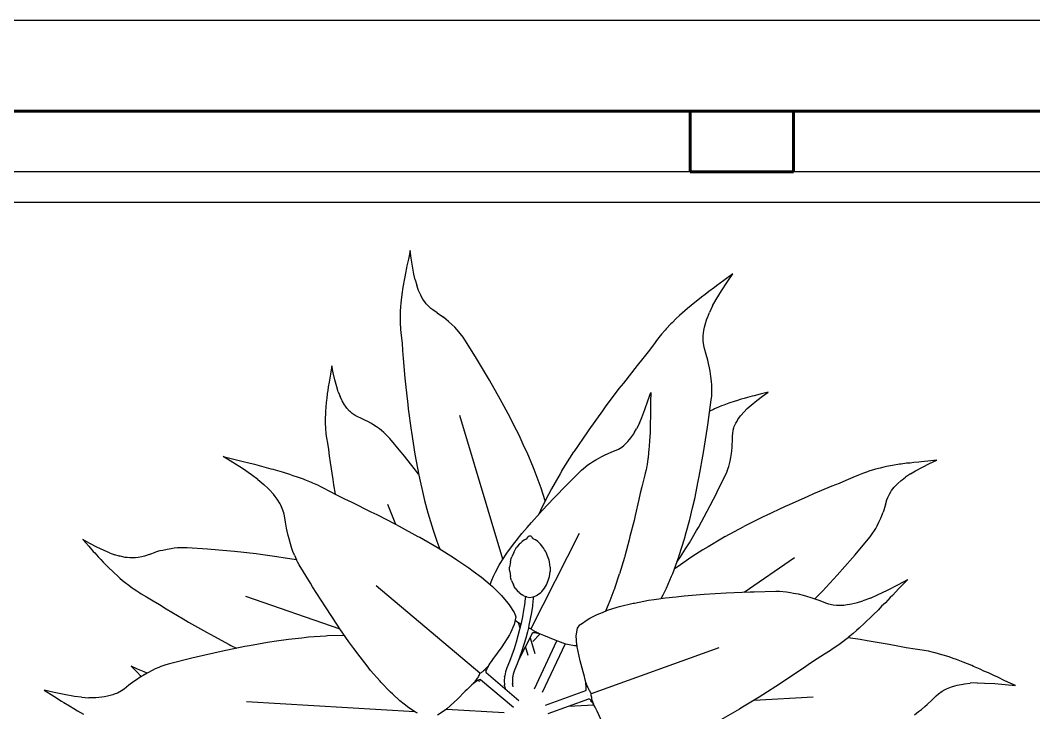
# Model space of a CAD drawing. Header units: metres. Extents: x 244.4 to 340.3, y -4.1 to 64.3.
# Drawn here: x 253.022 to 253.856, y 35.942 to 36.512 of the extents above; entities that cross this region are included whole.
import ezdxf

# ---------------------------------------------------------------- set-up
doc = ezdxf.new("R2010")
doc.units = ezdxf.units.M
doc.layers.add('A-WALL', color=6, linetype='Continuous', lineweight=60)
doc.layers.add('Edges', color=7, linetype='Continuous')

msp = doc.modelspace()

# ---------------------------------------------------------------- linework, layer by layer
at = {"layer": 'A-WALL'}
for p, q in [((251.59767, 36.4373), (257.44767, 36.4373)), ((253.57345, 36.3873), (253.57345, 36.4373)), ((253.65837, 36.4373), (253.65837, 36.3873)), ((253.65837, 36.3873), (253.57345, 36.3873))]:
    msp.add_line(p, q, dxfattribs=at)
at = {"layer": 'Edges'}
for p, q in [((251.59767, 36.5123), (257.44767, 36.5123)), ((253.57345, 36.3873), (251.64837, 36.3873)), ((255.48345, 36.3873), (253.65837, 36.3873)), ((251.59767, 36.3623), (257.44767, 36.3623)), ((253.34293, 36.32262), (253.34139, 36.31547)), ((253.34375, 36.31618), (253.34293, 36.32262)), ((253.34014, 36.31002), (253.33984, 36.30824)), ((253.34139, 36.31547), (253.34014, 36.31002)), ((253.34468, 36.30969), (253.34375, 36.31618)), ((253.33888, 36.30402), (253.33838, 36.30096)), ((253.33984, 36.30824), (253.33888, 36.30402)), ((253.34586, 36.3032), (253.34468, 36.30969)), ((253.34692, 36.29857), (253.34586, 36.3032)), ((253.60858, 36.30347), (253.60098, 36.29777)), ((253.60382, 36.29644), (253.60858, 36.30347)), ((253.33706, 36.29369), (253.33681, 36.29246)), ((253.33777, 36.29818), (253.33706, 36.29369)), ((253.33838, 36.30096), (253.33777, 36.29818)), ((253.34692, 36.29857), (253.34826, 36.29395)), ((253.34949, 36.29053), (253.34826, 36.29395)), ((253.59513, 36.29355), (253.59334, 36.29207)), ((253.60098, 36.29777), (253.59513, 36.29355)), ((253.59915, 36.28936), (253.60382, 36.29644)), ((253.33596, 36.28647), (253.33535, 36.28161)), ((253.33681, 36.29246), (253.33596, 36.28647)), ((253.34979, 36.28971), (253.34949, 36.29053)), ((253.35149, 36.28595), (253.34979, 36.28971)), ((253.35229, 36.28449), (253.35149, 36.28595)), ((253.58577, 36.28636), (253.58285, 36.28425)), ((253.58885, 36.28886), (253.58577, 36.28636)), ((253.59334, 36.29207), (253.58885, 36.28886)), ((253.59477, 36.28217), (253.59915, 36.28936)), ((253.33488, 36.27642), (253.3347, 36.27237)), ((253.33519, 36.27936), (253.33488, 36.27642)), ((253.33535, 36.28161), (253.33519, 36.27936)), ((253.35337, 36.28259), (253.35229, 36.28449)), ((253.35542, 36.2796), (253.35337, 36.28259)), ((253.3561, 36.27879), (253.35542, 36.2796)), ((253.35761, 36.27707), (253.3561, 36.27879)), ((253.35995, 36.2749), (253.35761, 36.27707)), ((253.57713, 36.27968), (253.57131, 36.27481)), ((253.5784, 36.28061), (253.57713, 36.27968)), ((253.58285, 36.28425), (253.5784, 36.28061)), ((253.59187, 36.27691), (253.58926, 36.27146)), ((253.59187, 36.27691), (253.59477, 36.28217)), ((253.33462, 36.27138), (253.33455, 36.26656)), ((253.3347, 36.27237), (253.33462, 36.27138)), ((253.3616, 36.27366), (253.35995, 36.2749)), ((253.36506, 36.2714), (253.3616, 36.27366)), ((253.36506, 36.2714), (253.37015, 36.2677)), ((253.56467, 36.26893), (253.56196, 36.26653)), ((253.56669, 36.27086), (253.56467, 36.26893)), ((253.57131, 36.27481), (253.56669, 36.27086)), ((253.58757, 36.26723), (253.58926, 36.27146)), ((253.33455, 36.26656), (253.33459, 36.26556)), ((253.33459, 36.26556), (253.33466, 36.26196)), ((253.33466, 36.26196), (253.3349, 36.25896)), ((253.37256, 36.26577), (253.37015, 36.2677)), ((253.37434, 36.26421), (253.37256, 36.26577)), ((253.37707, 36.26178), (253.37434, 36.26421)), ((253.37952, 36.25932), (253.37707, 36.26178)), ((253.55755, 36.26219), (253.55353, 36.25795)), ((253.55843, 36.26301), (253.55755, 36.26219)), ((253.56196, 36.26653), (253.55843, 36.26301)), ((253.58522, 36.25935), (253.58567, 36.26136)), ((253.58567, 36.26136), (253.58718, 36.26623)), ((253.58718, 36.26623), (253.58757, 36.26723)), ((253.3349, 36.25896), (253.33499, 36.25752)), ((253.33499, 36.25752), (253.33553, 36.25256)), ((253.33553, 36.25256), (253.33611, 36.2463)), ((253.38115, 36.25765), (253.37952, 36.25932)), ((253.38301, 36.25554), (253.38115, 36.25765)), ((253.38395, 36.25437), (253.38301, 36.25554)), ((253.38634, 36.25131), (253.38395, 36.25437)), ((253.38783, 36.24911), (253.38634, 36.25131)), ((253.5499, 36.2538), (253.54769, 36.25096)), ((253.55275, 36.25702), (253.5499, 36.2538)), ((253.55353, 36.25795), (253.55275, 36.25702)), ((253.58415, 36.25102), (253.58418, 36.25232)), ((253.58418, 36.25232), (253.58468, 36.25674)), ((253.58468, 36.25674), (253.58522, 36.25935)), ((253.33611, 36.2463), (253.3366, 36.24016)), ((253.39662, 36.23495), (253.38783, 36.24911)), ((253.54313, 36.24491), (253.53868, 36.23909)), ((253.54662, 36.24964), (253.54313, 36.24491)), ((253.54769, 36.25096), (253.54662, 36.24964)), ((253.58419, 36.24823), (253.58415, 36.25102)), ((253.58465, 36.24436), (253.58419, 36.24823)), ((253.58522, 36.24188), (253.58465, 36.24436)), ((253.3366, 36.24016), (253.33702, 36.23377)), ((253.39837, 36.23221), (253.39662, 36.23495)), ((253.53868, 36.23909), (253.53428, 36.23356)), ((253.58669, 36.23705), (253.58522, 36.24188)), ((253.5879, 36.23221), (253.58669, 36.23705)), ((253.27834, 36.22747), (253.27723, 36.22081)), ((253.27952, 36.22173), (253.27834, 36.22747)), ((253.33702, 36.23377), (253.33855, 36.21753)), ((253.40812, 36.21586), (253.39837, 36.23221)), ((253.52966, 36.22796), (253.51836, 36.21335)), ((253.53428, 36.23356), (253.52966, 36.22796)), ((253.58857, 36.22962), (253.5879, 36.23221)), ((253.58933, 36.22597), (253.58857, 36.22962)), ((253.27723, 36.22081), (253.2763, 36.21572)), ((253.2808, 36.21597), (253.27952, 36.22173)), ((253.58977, 36.22316), (253.58933, 36.22597)), ((253.59046, 36.21886), (253.58977, 36.22316)), ((253.59085, 36.21477), (253.59046, 36.21886)), ((253.2754, 36.21017), (253.27506, 36.20734)), ((253.27611, 36.21408), (253.2754, 36.21017)), ((253.2763, 36.21572), (253.27611, 36.21408)), ((253.28231, 36.21027), (253.2808, 36.21597)), ((253.28359, 36.20624), (253.28231, 36.21027)), ((253.33855, 36.21753), (253.33897, 36.21236)), ((253.33897, 36.21236), (253.34086, 36.19563)), ((253.41703, 36.20021), (253.40812, 36.21586)), ((253.51836, 36.21335), (253.51474, 36.20882)), ((253.59109, 36.21204), (253.59085, 36.21477)), ((253.59121, 36.20877), (253.59109, 36.21204)), ((253.27461, 36.20477), (253.27415, 36.20066)), ((253.27506, 36.20734), (253.27461, 36.20477)), ((253.28359, 36.20624), (253.28515, 36.20227)), ((253.28654, 36.19935), (253.28515, 36.20227)), ((253.51474, 36.20882), (253.50351, 36.19374)), ((253.53859, 36.19869), (253.54097, 36.20574)), ((253.54097, 36.20574), (253.54079, 36.19758)), ((253.5908, 36.19956), (253.59109, 36.20257)), ((253.59109, 36.20257), (253.59119, 36.20702)), ((253.59119, 36.20702), (253.59121, 36.20877)), ((253.62067, 36.20156), (253.61796, 36.20071)), ((253.62453, 36.20251), (253.62067, 36.20156)), ((253.62611, 36.203), (253.62453, 36.20251)), ((253.63113, 36.20423), (253.62611, 36.203)), ((253.62817, 36.199), (253.63291, 36.20252)), ((253.63767, 36.20594), (253.63113, 36.20423)), ((253.63291, 36.20252), (253.63767, 36.20594)), ((253.27344, 36.19406), (253.27308, 36.18965)), ((253.27396, 36.19953), (253.27344, 36.19406)), ((253.27415, 36.20066), (253.27396, 36.19953)), ((253.28688, 36.19866), (253.28654, 36.19935)), ((253.28873, 36.19552), (253.28688, 36.19866)), ((253.28959, 36.19432), (253.28873, 36.19552)), ((253.29074, 36.19277), (253.28959, 36.19432)), ((253.34086, 36.19563), (253.34123, 36.19208)), ((253.41869, 36.19705), (253.41703, 36.20021)), ((253.42515, 36.18506), (253.41869, 36.19705)), ((253.50351, 36.19374), (253.50111, 36.19062)), ((253.53616, 36.19175), (253.53859, 36.19869)), ((253.54079, 36.19758), (253.54078, 36.19145)), ((253.58814, 36.1808), (253.5908, 36.19956)), ((253.59666, 36.19357), (253.59336, 36.19208)), ((253.59913, 36.19451), (253.59666, 36.19357)), ((253.601, 36.1953), (253.59913, 36.19451)), ((253.60517, 36.19677), (253.601, 36.1953)), ((253.61038, 36.19852), (253.60517, 36.19677)), ((253.61148, 36.19882), (253.61038, 36.19852)), ((253.61543, 36.20008), (253.61148, 36.19882)), ((253.61796, 36.20071), (253.61543, 36.20008)), ((253.62044, 36.19248), (253.62359, 36.1953)), ((253.62359, 36.1953), (253.62817, 36.199)), ((253.27304, 36.18763), (253.27288, 36.18499)), ((253.27288, 36.18499), (253.2729, 36.18136)), ((253.27308, 36.18965), (253.27304, 36.18763)), ((253.29291, 36.19037), (253.29074, 36.19277)), ((253.29361, 36.18973), (253.29291, 36.19037)), ((253.29518, 36.1884), (253.29361, 36.18973)), ((253.29758, 36.18678), (253.29518, 36.1884)), ((253.29927, 36.18589), (253.29758, 36.18678)), ((253.30276, 36.18433), (253.29927, 36.18589)), ((253.34123, 36.19208), (253.34359, 36.17452)), ((253.41923, 36.06822), (253.38373, 36.18657)), ((253.42827, 36.17874), (253.42515, 36.18506)), ((253.50111, 36.19062), (253.48982, 36.17475)), ((253.53154, 36.18033), (253.53356, 36.185)), ((253.53356, 36.185), (253.53616, 36.19175)), ((253.54069, 36.18482), (253.54053, 36.18147)), ((253.54078, 36.19145), (253.54066, 36.18946)), ((253.54066, 36.18946), (253.54069, 36.18482)), ((253.59254, 36.19174), (253.58948, 36.19024)), ((253.59336, 36.19208), (253.59254, 36.19174)), ((253.61275, 36.18341), (253.61486, 36.18638)), ((253.61486, 36.18638), (253.61535, 36.18697)), ((253.61535, 36.18697), (253.61744, 36.18943)), ((253.62044, 36.19248), (253.61744, 36.18943)), ((253.2729, 36.18136), (253.27287, 36.18048)), ((253.27287, 36.18048), (253.27303, 36.1762)), ((253.27303, 36.1762), (253.27311, 36.17532)), ((253.30612, 36.18263), (253.30276, 36.18433)), ((253.30793, 36.18172), (253.30612, 36.18263)), ((253.31038, 36.18034), (253.30793, 36.18172)), ((253.3122, 36.17919), (253.31038, 36.18034)), ((253.31499, 36.17742), (253.3122, 36.17919)), ((253.3175, 36.17558), (253.31499, 36.17742)), ((253.43249, 36.17037), (253.42827, 36.17874)), ((253.53154, 36.18033), (253.52928, 36.17577)), ((253.54055, 36.17846), (253.54032, 36.17365)), ((253.54053, 36.18147), (253.54055, 36.17846)), ((253.58438, 36.15609), (253.5877, 36.17717)), ((253.5877, 36.17717), (253.58814, 36.1808)), ((253.60888, 36.17461), (253.60945, 36.17659)), ((253.60945, 36.17659), (253.60975, 36.17749)), ((253.60975, 36.17749), (253.61106, 36.18045)), ((253.61106, 36.18045), (253.612, 36.18213)), ((253.612, 36.18213), (253.61275, 36.18341)), ((253.27311, 36.17532), (253.27335, 36.17216)), ((253.27335, 36.17216), (253.27373, 36.16954)), ((253.27373, 36.16954), (253.27388, 36.16829)), ((253.27388, 36.16829), (253.27463, 36.16401)), ((253.31916, 36.17434), (253.3175, 36.17558)), ((253.32107, 36.17275), (253.31916, 36.17434)), ((253.32205, 36.17184), (253.32107, 36.17275)), ((253.32451, 36.1695), (253.32205, 36.17184)), ((253.32606, 36.1678), (253.32451, 36.1695)), ((253.34359, 36.17452), (253.3438, 36.17287)), ((253.3438, 36.17287), (253.3467, 36.15471)), ((253.43683, 36.16089), (253.43249, 36.17037)), ((253.48875, 36.17329), (253.47764, 36.1568)), ((253.48982, 36.17475), (253.48875, 36.17329)), ((253.5235, 36.16689), (253.52456, 36.16822)), ((253.52456, 36.16822), (253.52693, 36.1717)), ((253.52693, 36.1717), (253.52738, 36.17247)), ((253.52738, 36.17247), (253.52928, 36.17577)), ((253.54033, 36.17236), (253.53998, 36.16608)), ((253.54032, 36.17365), (253.54033, 36.17236)), ((253.60825, 36.16986), (253.60838, 36.17176)), ((253.60826, 36.16604), (253.60825, 36.16986)), ((253.60838, 36.17176), (253.60888, 36.17461)), ((253.27463, 36.16401), (253.27547, 36.15861)), ((253.33525, 36.15667), (253.32606, 36.1678)), ((253.43906, 36.15614), (253.43683, 36.16089)), ((253.51434, 36.15896), (253.51698, 36.16061)), ((253.51698, 36.16061), (253.51875, 36.16198)), ((253.51875, 36.16198), (253.51956, 36.16266)), ((253.51956, 36.16266), (253.5221, 36.16522)), ((253.5221, 36.16522), (253.5235, 36.16689)), ((253.53968, 36.1611), (253.53942, 36.15881)), ((253.53998, 36.16608), (253.53968, 36.1611)), ((253.60773, 36.15744), (253.60799, 36.16025)), ((253.60799, 36.16025), (253.60808, 36.16227)), ((253.60808, 36.16227), (253.60826, 36.16604)), ((253.19677, 36.14799), (253.18876, 36.153)), ((253.18876, 36.153), (253.19879, 36.15039)), ((253.27547, 36.15861), (253.27621, 36.15332)), ((253.27621, 36.15332), (253.27688, 36.14784)), ((253.33707, 36.15453), (253.33525, 36.15667)), ((253.34726, 36.1417), (253.33707, 36.15453)), ((253.3467, 36.15471), (253.34991, 36.13765)), ((253.44433, 36.14356), (253.43906, 36.15614)), ((253.4678, 36.1412), (253.47764, 36.1568)), ((253.49573, 36.15022), (253.4987, 36.15181)), ((253.4987, 36.15181), (253.50065, 36.15289)), ((253.50065, 36.15289), (253.50327, 36.15417)), ((253.50327, 36.15417), (253.50519, 36.155)), ((253.50519, 36.155), (253.50879, 36.15662)), ((253.50879, 36.15662), (253.51251, 36.15808)), ((253.51251, 36.15808), (253.51434, 36.15896)), ((253.53867, 36.15187), (253.53858, 36.15091)), ((253.5392, 36.15588), (253.53867, 36.15187)), ((253.53942, 36.15881), (253.5392, 36.15588)), ((253.5809, 36.13651), (253.58438, 36.15609)), ((253.60629, 36.14901), (253.60695, 36.15205)), ((253.60695, 36.15205), (253.60742, 36.15532)), ((253.60742, 36.15532), (253.60773, 36.15744)), ((253.20464, 36.14296), (253.19677, 36.14799)), ((253.19879, 36.15039), (253.20637, 36.14859)), ((253.21222, 36.13778), (253.20464, 36.14296)), ((253.20637, 36.14859), (253.20878, 36.14786)), ((253.20878, 36.14786), (253.21453, 36.14654)), ((253.21453, 36.14654), (253.21862, 36.14536)), ((253.21862, 36.14536), (253.22235, 36.14451)), ((253.22235, 36.14451), (253.22822, 36.14282)), ((253.22822, 36.14282), (253.22983, 36.14245)), ((253.27688, 36.14784), (253.27903, 36.13395)), ((253.44485, 36.14233), (253.44433, 36.14356)), ((253.48391, 36.14164), (253.48557, 36.14315)), ((253.48557, 36.14315), (253.48923, 36.14601)), ((253.48923, 36.14601), (253.49128, 36.14744)), ((253.49128, 36.14744), (253.49304, 36.14853)), ((253.49304, 36.14853), (253.49573, 36.15022)), ((253.53766, 36.14531), (253.53704, 36.14196)), ((253.53787, 36.14627), (253.53766, 36.14531)), ((253.53858, 36.15091), (253.53787, 36.14627)), ((253.60361, 36.14012), (253.60474, 36.14333)), ((253.60474, 36.14333), (253.60516, 36.14459)), ((253.60516, 36.14459), (253.60584, 36.14698)), ((253.60584, 36.14698), (253.60629, 36.14901)), ((253.72997, 36.14342), (253.72605, 36.14236)), ((253.73286, 36.14402), (253.72997, 36.14342)), ((253.73505, 36.14455), (253.73286, 36.14402)), ((253.73987, 36.14544), (253.73505, 36.14455)), ((253.74583, 36.14646), (253.73987, 36.14544)), ((253.74708, 36.14659), (253.74583, 36.14646)), ((253.75157, 36.14728), (253.74708, 36.14659)), ((253.75441, 36.14755), (253.75157, 36.14728)), ((253.75748, 36.148), (253.75441, 36.14755)), ((253.76178, 36.14837), (253.75748, 36.148)), ((253.75882, 36.1411), (253.76464, 36.1442)), ((253.76357, 36.14863), (253.76178, 36.14837)), ((253.76915, 36.14909), (253.76357, 36.14863)), ((253.76464, 36.1442), (253.77054, 36.14706)), ((253.77642, 36.1498), (253.76915, 36.14909)), ((253.77054, 36.14706), (253.77642, 36.1498)), ((253.21741, 36.13392), (253.21222, 36.13778)), ((253.22983, 36.14245), (253.23749, 36.14019)), ((253.23749, 36.14019), (253.24356, 36.13836)), ((253.24356, 36.13836), (253.2463, 36.13737)), ((253.2463, 36.13737), (253.24986, 36.13624)), ((253.24986, 36.13624), (253.25467, 36.13442)), ((253.34977, 36.1384), (253.34726, 36.1417)), ((253.34991, 36.13765), (253.35051, 36.13499)), ((253.35051, 36.13499), (253.35347, 36.12156)), ((253.44983, 36.1291), (253.44485, 36.14233)), ((253.46637, 36.1387), (253.45917, 36.12632)), ((253.4678, 36.1412), (253.46637, 36.1387)), ((253.47398, 36.13168), (253.48391, 36.14164)), ((253.53605, 36.1379), (253.53484, 36.13348)), ((253.53635, 36.1392), (253.53605, 36.1379)), ((253.53704, 36.14196), (253.53635, 36.1392)), ((253.58006, 36.13267), (253.5809, 36.13651)), ((253.59627, 36.12508), (253.60268, 36.13801)), ((253.60268, 36.13801), (253.60361, 36.14012)), ((253.70744, 36.13555), (253.70164, 36.13309)), ((253.71199, 36.13756), (253.70744, 36.13555)), ((253.71334, 36.13809), (253.71199, 36.13756)), ((253.71612, 36.13923), (253.71334, 36.13809)), ((253.71953, 36.1404), (253.71612, 36.13923)), ((253.72047, 36.14074), (253.71953, 36.1404)), ((253.72508, 36.14213), (253.72047, 36.14074)), ((253.72605, 36.14236), (253.72508, 36.14213)), ((253.74785, 36.13379), (253.75073, 36.13601)), ((253.75473, 36.13869), (253.75073, 36.13601)), ((253.75473, 36.13869), (253.75882, 36.1411)), ((253.21741, 36.13392), (253.22238, 36.1298)), ((253.22591, 36.12648), (253.22238, 36.1298)), ((253.22673, 36.1257), (253.22591, 36.12648)), ((253.25467, 36.13442), (253.25583, 36.13403)), ((253.25583, 36.13403), (253.26136, 36.13178)), ((253.26136, 36.13178), (253.26247, 36.13125)), ((253.26247, 36.13125), (253.26644, 36.1295)), ((253.26644, 36.1295), (253.26965, 36.12784)), ((253.26965, 36.12784), (253.27117, 36.1271)), ((253.27117, 36.1271), (253.27627, 36.12431)), ((253.27903, 36.13395), (253.27965, 36.12955)), ((253.27965, 36.12955), (253.28101, 36.12184)), ((253.4506, 36.12673), (253.44983, 36.1291)), ((253.45399, 36.11643), (253.4506, 36.12673)), ((253.45917, 36.12632), (253.45674, 36.12167)), ((253.46119, 36.1187), (253.47205, 36.12984)), ((253.47205, 36.12984), (253.47398, 36.13168)), ((253.53346, 36.12803), (253.53228, 36.12283)), ((253.53484, 36.13348), (253.53346, 36.12803)), ((253.57714, 36.11816), (253.58006, 36.13267)), ((253.68999, 36.12842), (253.67498, 36.12202)), ((253.69594, 36.13076), (253.68999, 36.12842)), ((253.70164, 36.13309), (253.69594, 36.13076)), ((253.73924, 36.12482), (253.74147, 36.12768)), ((253.74147, 36.12768), (253.74294, 36.12929)), ((253.74294, 36.12929), (253.74409, 36.13049)), ((253.74409, 36.13049), (253.74716, 36.13325)), ((253.74716, 36.13325), (253.74785, 36.13379)), ((253.23033, 36.12175), (253.22673, 36.1257)), ((253.23167, 36.12005), (253.23033, 36.12175)), ((253.23332, 36.11784), (253.23167, 36.12005)), ((253.23575, 36.11395), (253.23332, 36.11784)), ((253.27627, 36.12431), (253.28261, 36.12101)), ((253.28261, 36.12101), (253.28869, 36.11803)), ((253.28869, 36.11803), (253.29489, 36.11517)), ((253.35347, 36.12156), (253.35474, 36.11668)), ((253.45143, 36.10838), (253.46119, 36.1187)), ((253.45674, 36.12167), (253.45172, 36.11212)), ((253.53228, 36.12283), (253.53121, 36.11756)), ((253.57532, 36.11074), (253.57714, 36.11816)), ((253.58751, 36.108), (253.59507, 36.12254)), ((253.59507, 36.12254), (253.59627, 36.12508)), ((253.67018, 36.12004), (253.65482, 36.11316)), ((253.67498, 36.12202), (253.67018, 36.12004)), ((253.73546, 36.11712), (253.73614, 36.11908)), ((253.73614, 36.11908), (253.7375, 36.12196)), ((253.7375, 36.12196), (253.73867, 36.12393)), ((253.73867, 36.12393), (253.73924, 36.12482)), ((253.23635, 36.11275), (253.23575, 36.11395)), ((253.23753, 36.11016), (253.23635, 36.11275)), ((253.23879, 36.10641), (253.23753, 36.11016)), ((253.29489, 36.11517), (253.31041, 36.10738)), ((253.33111, 36.09683), (253.32447, 36.11325)), ((253.35474, 36.11668), (253.3574, 36.10642)), ((253.45172, 36.11212), (253.44838, 36.10494)), ((253.53121, 36.11756), (253.52805, 36.10425)), ((253.57308, 36.101), (253.57532, 36.11074)), ((253.65155, 36.11173), (253.63554, 36.10414)), ((253.65482, 36.11316), (253.65155, 36.11173)), ((253.73436, 36.11315), (253.73238, 36.10717)), ((253.73436, 36.11315), (253.73546, 36.11712)), ((253.23935, 36.10389), (253.23879, 36.10641)), ((253.24006, 36.09888), (253.23935, 36.10389)), ((253.31041, 36.10738), (253.31525, 36.10508)), ((253.31525, 36.10508), (253.33064, 36.09707)), ((253.3574, 36.10642), (253.36169, 36.0922)), ((253.44264, 36.09863), (253.4496, 36.10627)), ((253.4496, 36.10627), (253.45143, 36.10838)), ((253.52805, 36.10425), (253.52717, 36.10013)), ((253.58011, 36.09449), (253.58751, 36.108)), ((253.63403, 36.10344), (253.61761, 36.09516)), ((253.63554, 36.10414), (253.63403, 36.10344)), ((253.72885, 36.09877), (253.73033, 36.10212)), ((253.73033, 36.10212), (253.73128, 36.10429)), ((253.73128, 36.10429), (253.73238, 36.10717)), ((253.24101, 36.09395), (253.24006, 36.09888)), ((253.24148, 36.09133), (253.24101, 36.09395)), ((253.33064, 36.09707), (253.33383, 36.09549)), ((253.33383, 36.09549), (253.34927, 36.08706)), ((253.43481, 36.08941), (253.43926, 36.09453)), ((253.43926, 36.09453), (253.44264, 36.09863)), ((253.52717, 36.10013), (253.52381, 36.08689)), ((253.57011, 36.09032), (253.57308, 36.101)), ((253.57854, 36.09188), (253.58011, 36.09449)), ((253.60233, 36.08691), (253.61761, 36.09516)), ((253.72471, 36.09122), (253.72615, 36.09363)), ((253.72615, 36.09363), (253.72725, 36.09569)), ((253.72725, 36.09569), (253.72885, 36.09877)), ((253.2423, 36.08772), (253.24148, 36.09133)), ((253.24306, 36.085), (253.2423, 36.08772)), ((253.24416, 36.08086), (253.24306, 36.085)), ((253.34927, 36.08706), (253.35069, 36.08632)), ((253.35069, 36.08632), (253.36588, 36.07755)), ((253.36169, 36.0922), (253.36483, 36.08321)), ((253.4302, 36.08348), (253.43481, 36.08941)), ((253.43684, 36.08421), (253.43746, 36.0846)), ((253.43746, 36.0846), (253.43814, 36.08491)), ((253.43859, 36.08512), (253.43808, 36.08469)), ((253.43814, 36.08491), (253.43859, 36.08512)), ((253.43859, 36.08512), (253.43861, 36.08513)), ((253.43861, 36.08513), (253.43865, 36.08517)), ((253.43865, 36.08517), (253.43917, 36.08571)), ((253.43865, 36.08517), (253.43878, 36.08521)), ((253.43878, 36.08521), (253.43867, 36.08507)), ((253.43882, 36.08526), (253.43878, 36.08521)), ((253.43917, 36.08571), (253.43882, 36.08526)), ((253.43882, 36.08526), (253.43905, 36.08542)), ((253.43917, 36.08571), (253.43924, 36.0858)), ((253.43924, 36.0858), (253.43974, 36.08656)), ((253.43963, 36.08629), (253.43924, 36.0858)), ((253.43974, 36.08656), (253.44005, 36.08694)), ((253.44005, 36.08694), (253.44044, 36.08724)), ((253.44044, 36.08724), (253.4409, 36.08742)), ((253.4409, 36.08742), (253.4414, 36.08749)), ((253.4414, 36.08749), (253.44189, 36.08742)), ((253.44189, 36.08742), (253.44235, 36.08724)), ((253.44235, 36.08724), (253.44274, 36.08694)), ((253.44236, 36.01132), (253.48215, 36.08975)), ((253.44274, 36.08694), (253.44305, 36.08656)), ((253.44355, 36.0858), (253.44305, 36.08656)), ((253.44362, 36.08571), (253.44355, 36.0858)), ((253.44414, 36.08517), (253.44362, 36.08571)), ((253.44397, 36.08526), (253.44362, 36.08571)), ((253.44397, 36.08526), (253.44374, 36.08542)), ((253.44401, 36.08521), (253.44397, 36.08526)), ((253.44412, 36.08507), (253.44401, 36.08521)), ((253.44414, 36.08517), (253.44401, 36.08521)), ((253.44418, 36.08513), (253.44414, 36.08517)), ((253.4442, 36.08512), (253.44418, 36.08513)), ((253.44465, 36.08491), (253.4442, 36.08512)), ((253.44471, 36.08469), (253.4442, 36.08512)), ((253.44533, 36.0846), (253.44465, 36.08491)), ((253.44595, 36.08421), (253.44533, 36.0846)), ((253.52381, 36.08689), (253.52318, 36.08416)), ((253.5644, 36.07147), (253.5687, 36.08502)), ((253.5687, 36.08502), (253.57011, 36.09032)), ((253.57272, 36.08187), (253.57854, 36.09188)), ((253.59998, 36.08553), (253.58809, 36.07862)), ((253.60233, 36.08691), (253.59998, 36.08553)), ((253.70923, 36.072), (253.72005, 36.08467)), ((253.72005, 36.08467), (253.72169, 36.08676)), ((253.72169, 36.08676), (253.72388, 36.08996)), ((253.72388, 36.08996), (253.72471, 36.09122)), ((253.07902, 36.08129), (253.07333, 36.08439)), ((253.07333, 36.08439), (253.07821, 36.07896)), ((253.07821, 36.07896), (253.0819, 36.07474)), ((253.08483, 36.07823), (253.07902, 36.08129)), ((253.09077, 36.07538), (253.08483, 36.07823)), ((253.14263, 36.07638), (253.13906, 36.07559)), ((253.14606, 36.07692), (253.14263, 36.07638)), ((253.14837, 36.07726), (253.14606, 36.07692)), ((253.15116, 36.07753), (253.14837, 36.07726)), ((253.15267, 36.0776), (253.15116, 36.07753)), ((253.15655, 36.07775), (253.15267, 36.0776)), ((253.1592, 36.07767), (253.15655, 36.07775)), ((253.17583, 36.07648), (253.1592, 36.07767)), ((253.17908, 36.0763), (253.17583, 36.07648)), ((253.19804, 36.07461), (253.17908, 36.0763)), ((253.24546, 36.07705), (253.24416, 36.08086)), ((253.2463, 36.07454), (253.24546, 36.07705)), ((253.36483, 36.08321), (253.36636, 36.07889)), ((253.36588, 36.07755), (253.37934, 36.06921)), ((253.36636, 36.07889), (253.36725, 36.0767)), ((253.42248, 36.07313), (253.42792, 36.08069)), ((253.42792, 36.08069), (253.4302, 36.08348)), ((253.42924, 36.07605), (253.42994, 36.07713)), ((253.42994, 36.07713), (253.43071, 36.07816)), ((253.43267, 36.08065), (253.43071, 36.07816)), ((253.43267, 36.08065), (253.43337, 36.08144)), ((253.43337, 36.08144), (253.43413, 36.08215)), ((253.43413, 36.08215), (253.43495, 36.0828)), ((253.43684, 36.08421), (253.43495, 36.0828)), ((253.44784, 36.0828), (253.44595, 36.08421)), ((253.44867, 36.08215), (253.44784, 36.0828)), ((253.44942, 36.08144), (253.44867, 36.08215)), ((253.45012, 36.08065), (253.44942, 36.08144)), ((253.45208, 36.07816), (253.45012, 36.08065)), ((253.45285, 36.07713), (253.45208, 36.07816)), ((253.45355, 36.07605), (253.45285, 36.07713)), ((253.52318, 36.08416), (253.51952, 36.0708)), ((253.56532, 36.07012), (253.5695, 36.07683)), ((253.5695, 36.07683), (253.57272, 36.08187)), ((253.58809, 36.07862), (253.58383, 36.07593)), ((253.0819, 36.07474), (253.08317, 36.07346)), ((253.08317, 36.07346), (253.08602, 36.07022)), ((253.08602, 36.07022), (253.0882, 36.06801)), ((253.0882, 36.06801), (253.0901, 36.06588)), ((253.09514, 36.07353), (253.09077, 36.07538)), ((253.09514, 36.07353), (253.09967, 36.0719)), ((253.10317, 36.07089), (253.09967, 36.0719)), ((253.10401, 36.07066), (253.10317, 36.07089)), ((253.10805, 36.06983), (253.10401, 36.07066)), ((253.1097, 36.06962), (253.10805, 36.06983)), ((253.11187, 36.06938), (253.1097, 36.06962)), ((253.1155, 36.06929), (253.11187, 36.06938)), ((253.11655, 36.06936), (253.1155, 36.06929)), ((253.11883, 36.06958), (253.11655, 36.06936)), ((253.12196, 36.0702), (253.11883, 36.06958)), ((253.12394, 36.07081), (253.12196, 36.0702)), ((253.12779, 36.07229), (253.12394, 36.07081)), ((253.12779, 36.07229), (253.13378, 36.07424)), ((253.13675, 36.07506), (253.13378, 36.07424)), ((253.13906, 36.07559), (253.13675, 36.07506)), ((253.21593, 36.07264), (253.19804, 36.07461)), ((253.21946, 36.07214), (253.21593, 36.07264)), ((253.23297, 36.07034), (253.21946, 36.07214)), ((253.23992, 36.06915), (253.23297, 36.07034)), ((253.24917, 36.06767), (253.23992, 36.06915)), ((253.24746, 36.07161), (253.2463, 36.07454)), ((253.24746, 36.07161), (253.24927, 36.06765)), ((253.37934, 36.06921), (253.38138, 36.0678)), ((253.38138, 36.0678), (253.39124, 36.06116)), ((253.41702, 36.06482), (253.42197, 36.07244)), ((253.42197, 36.07244), (253.42248, 36.07313)), ((253.42563, 36.0674), (253.42605, 36.06878)), ((253.42605, 36.06878), (253.42656, 36.07013)), ((253.42809, 36.07374), (253.42656, 36.07013)), ((253.42809, 36.07374), (253.42863, 36.07492)), ((253.42863, 36.07492), (253.42924, 36.07605)), ((253.45416, 36.07492), (253.45355, 36.07605)), ((253.4547, 36.07374), (253.45416, 36.07492)), ((253.45623, 36.07013), (253.4547, 36.07374)), ((253.45674, 36.06878), (253.45623, 36.07013)), ((253.45716, 36.0674), (253.45674, 36.06878)), ((253.51921, 36.06957), (253.51524, 36.05634)), ((253.51952, 36.0708), (253.51921, 36.06957)), ((253.55904, 36.05664), (253.564, 36.07017)), ((253.56245, 36.06595), (253.56532, 36.07012)), ((253.57486, 36.07028), (253.56262, 36.06187)), ((253.564, 36.07017), (253.5644, 36.07147)), ((253.58383, 36.07593), (253.57486, 36.07028)), ((253.61785, 36.04124), (253.65922, 36.06957)), ((253.69454, 36.05523), (253.70715, 36.06949)), ((253.70715, 36.06949), (253.70923, 36.072)), ((253.0901, 36.06588), (253.09332, 36.06267)), ((253.09332, 36.06267), (253.09417, 36.06175)), ((253.09417, 36.06175), (253.09853, 36.05755)), ((253.24927, 36.06765), (253.24917, 36.06767)), ((253.24992, 36.06624), (253.24927, 36.06765)), ((253.25131, 36.06375), (253.24992, 36.06624)), ((253.26071, 36.04857), (253.25131, 36.06375)), ((253.39124, 36.06116), (253.39471, 36.05854)), ((253.41303, 36.05772), (253.41624, 36.06342)), ((253.41624, 36.06342), (253.41702, 36.06482)), ((253.42466, 36.06004), (253.42474, 36.0618)), ((253.42481, 36.05828), (253.42466, 36.06004)), ((253.42531, 36.066), (253.42474, 36.0618)), ((253.42531, 36.066), (253.42563, 36.0674)), ((253.45748, 36.066), (253.45716, 36.0674)), ((253.45805, 36.0618), (253.45748, 36.066)), ((253.45813, 36.06004), (253.45798, 36.05828)), ((253.45805, 36.0618), (253.45813, 36.06004)), ((253.56262, 36.06187), (253.56032, 36.06014)), ((253.09853, 36.05755), (253.1021, 36.0542)), ((253.1021, 36.0542), (253.10383, 36.05276)), ((253.10383, 36.05276), (253.10603, 36.05079)), ((253.39471, 36.05854), (253.40163, 36.05337)), ((253.40163, 36.05337), (253.40866, 36.04739)), ((253.40866, 36.04739), (253.40995, 36.05104)), ((253.40995, 36.05104), (253.41149, 36.0544)), ((253.41149, 36.0544), (253.41303, 36.05772)), ((253.42481, 36.05828), (253.42537, 36.0541)), ((253.42572, 36.05243), (253.42537, 36.0541)), ((253.42628, 36.05082), (253.42572, 36.05243)), ((253.45651, 36.05082), (253.45707, 36.05243)), ((253.45707, 36.05243), (253.45742, 36.0541)), ((253.45742, 36.0541), (253.45798, 36.05828)), ((253.51129, 36.04452), (253.51524, 36.05634)), ((253.55378, 36.04433), (253.55804, 36.05432)), ((253.55804, 36.05432), (253.55904, 36.05664)), ((253.68234, 36.04199), (253.69454, 36.05523)), ((253.74425, 36.04713), (253.7526, 36.05156)), ((253.7526, 36.05156), (253.74531, 36.04418)), ((253.10603, 36.05079), (253.10921, 36.04826)), ((253.10921, 36.04826), (253.10997, 36.04762)), ((253.10997, 36.04762), (253.11383, 36.04473)), ((253.11383, 36.04473), (253.11466, 36.04418)), ((253.11466, 36.04418), (253.11762, 36.04213)), ((253.26242, 36.04564), (253.26071, 36.04857)), ((253.27302, 36.02897), (253.26242, 36.04564)), ((253.40023, 35.97432), (253.31492, 36.04641)), ((253.40866, 36.04739), (253.41052, 36.04581)), ((253.41052, 36.04581), (253.41569, 36.04073)), ((253.42628, 36.05082), (253.42785, 36.04715)), ((253.42853, 36.04579), (253.42785, 36.04715)), ((253.42941, 36.04454), (253.42853, 36.04579)), ((253.42941, 36.04454), (253.43161, 36.04175)), ((253.45118, 36.04175), (253.45338, 36.04454)), ((253.45338, 36.04454), (253.45426, 36.04579)), ((253.45426, 36.04579), (253.45495, 36.04715)), ((253.45495, 36.04715), (253.45651, 36.05082)), ((253.51058, 36.04271), (253.50728, 36.03394)), ((253.51129, 36.04452), (253.51058, 36.04271)), ((253.55107, 36.03889), (253.55378, 36.04433)), ((253.72768, 36.03886), (253.73596, 36.04283)), ((253.73596, 36.04283), (253.74425, 36.04713)), ((253.74531, 36.04418), (253.73997, 36.03852)), ((253.11762, 36.04213), (253.12019, 36.04056)), ((253.12019, 36.04056), (253.12141, 36.03979)), ((253.12141, 36.03979), (253.12573, 36.03732)), ((253.12573, 36.03732), (253.13115, 36.03412)), ((253.28531, 36.01056), (253.20746, 36.03767)), ((253.41569, 36.04073), (253.41796, 36.03845)), ((253.41796, 36.03845), (253.42325, 36.03218)), ((253.43248, 36.04087), (253.43161, 36.04175)), ((253.43248, 36.04087), (253.43509, 36.03891)), ((253.43581, 36.03842), (253.43509, 36.03891)), ((253.43581, 36.03842), (253.4385, 36.03733)), ((253.43756, 36.03591), (253.43691, 36.03063)), ((253.43772, 36.03764), (253.43756, 36.03591)), ((253.43774, 36.03784), (253.43772, 36.03764)), ((253.43893, 36.03718), (253.4385, 36.03733)), ((253.43893, 36.03718), (253.4414, 36.03687)), ((253.4414, 36.03687), (253.44386, 36.03718)), ((253.44423, 36.03585), (253.44358, 36.03055)), ((253.44386, 36.03718), (253.44429, 36.03733)), ((253.44437, 36.03736), (253.44423, 36.03585)), ((253.44429, 36.03733), (253.44437, 36.03736)), ((253.44437, 36.03736), (253.44698, 36.03842)), ((253.44698, 36.03842), (253.4477, 36.03891)), ((253.4477, 36.03891), (253.45031, 36.04087)), ((253.45031, 36.04087), (253.45118, 36.04175)), ((253.52758, 36.0322), (253.53919, 36.03444)), ((253.53919, 36.03444), (253.54373, 36.03505)), ((253.54373, 36.03505), (253.55315, 36.03651)), ((253.54959, 36.03596), (253.55107, 36.03889)), ((253.55315, 36.03651), (253.56173, 36.03737)), ((253.56173, 36.03737), (253.56842, 36.03821)), ((253.56842, 36.03821), (253.5815, 36.03921)), ((253.5815, 36.03921), (253.58504, 36.03957)), ((253.58504, 36.03957), (253.60305, 36.04061)), ((253.60305, 36.04061), (253.62279, 36.04145)), ((253.62279, 36.04145), (253.62618, 36.04146)), ((253.62618, 36.04146), (253.64403, 36.04202)), ((253.64403, 36.04202), (253.64688, 36.04197)), ((253.64688, 36.04197), (253.65276, 36.04143)), ((253.65276, 36.04143), (253.65588, 36.04096)), ((253.65588, 36.04096), (253.65847, 36.04044)), ((253.65847, 36.04044), (253.66242, 36.03965)), ((253.66242, 36.03965), (253.66656, 36.03854)), ((253.66656, 36.03854), (253.6693, 36.03784)), ((253.6693, 36.03784), (253.67283, 36.03674)), ((253.67283, 36.03674), (253.67533, 36.03584)), ((253.67533, 36.03584), (253.68007, 36.0342)), ((253.6761, 36.03557), (253.67984, 36.03945)), ((253.67984, 36.03945), (253.68234, 36.04199)), ((253.72175, 36.03629), (253.71569, 36.03405)), ((253.72175, 36.03629), (253.72768, 36.03886)), ((253.73813, 36.03679), (253.73412, 36.03247)), ((253.73997, 36.03852), (253.73813, 36.03679)), ((253.13115, 36.03412), (253.13641, 36.03092)), ((253.13641, 36.03092), (253.14183, 36.02751)), ((253.14183, 36.02751), (253.15589, 36.01922)), ((253.28292, 36.01389), (253.27302, 36.02897)), ((253.42325, 36.03218), (253.42433, 36.03072)), ((253.42433, 36.03072), (253.4285, 36.02431)), ((253.43623, 36.02619), (253.43529, 36.02091)), ((253.43691, 36.03063), (253.43623, 36.02619)), ((253.44346, 36.02971), (253.44267, 36.02442)), ((253.44358, 36.03055), (253.44346, 36.02971)), ((253.50111, 36.02447), (253.50543, 36.02619)), ((253.50589, 36.03081), (253.50356, 36.02545)), ((253.50543, 36.02619), (253.51336, 36.02866)), ((253.50728, 36.03394), (253.50589, 36.03081)), ((253.51336, 36.02866), (253.51529, 36.02927)), ((253.51529, 36.02927), (253.5265, 36.03201)), ((253.5265, 36.03201), (253.52758, 36.0322)), ((253.68007, 36.0342), (253.68477, 36.0323)), ((253.68477, 36.0323), (253.68723, 36.03153)), ((253.68723, 36.03153), (253.69111, 36.03075)), ((253.69111, 36.03075), (253.69394, 36.03047)), ((253.69394, 36.03047), (253.69528, 36.0304)), ((253.69528, 36.0304), (253.69987, 36.03055)), ((253.69987, 36.03055), (253.70261, 36.03088)), ((253.70261, 36.03088), (253.70475, 36.03118)), ((253.70475, 36.03118), (253.70997, 36.03233)), ((253.70997, 36.03233), (253.71106, 36.03265)), ((253.71106, 36.03265), (253.71569, 36.03405)), ((253.72845, 36.02672), (253.72405, 36.02248)), ((253.73105, 36.02952), (253.72845, 36.02672)), ((253.73412, 36.03247), (253.73105, 36.02952)), ((253.15589, 36.01922), (253.16032, 36.01654)), ((253.4298, 36.0207), (253.42846, 36.01445)), ((253.4285, 36.02431), (253.42873, 36.0238)), ((253.42873, 36.0238), (253.4298, 36.0207)), ((253.43026, 36.01703), (253.42916, 36.0177)), ((253.43529, 36.02091), (253.4342, 36.01563)), ((253.44172, 36.01913), (253.44063, 36.01383)), ((253.44267, 36.02442), (253.44172, 36.01913)), ((253.48303, 36.01451), (253.48927, 36.0188)), ((253.48927, 36.0188), (253.49085, 36.01966)), ((253.49085, 36.01966), (253.49676, 36.0227)), ((253.49676, 36.0227), (253.50111, 36.02447)), ((253.72292, 36.02127), (253.71713, 36.01577)), ((253.72405, 36.02248), (253.72292, 36.02127)), ((253.16032, 36.01654), (253.17499, 36.00826)), ((253.285, 36.01101), (253.28292, 36.01389)), ((253.29241, 36.00018), (253.285, 36.01101)), ((253.42846, 36.01445), (253.42541, 36.00764)), ((253.43154, 36.0162), (253.43026, 36.01703)), ((253.43275, 36.0154), (253.43154, 36.0162)), ((253.43296, 36.01036), (253.43158, 36.00509)), ((253.43332, 36.01152), (253.432, 36.0159)), ((253.43385, 36.01462), (253.43275, 36.0154)), ((253.4342, 36.01563), (253.43296, 36.01036)), ((253.43395, 36.01455), (253.43385, 36.01462)), ((253.43402, 36.0145), (253.43395, 36.01455)), ((253.43427, 36.01431), (253.43414, 36.01441)), ((253.44015, 36.01167), (253.43939, 36.00855)), ((253.43974, 36.00957), (253.43976, 36.00953)), ((253.43999, 36.01172), (253.44015, 36.01167)), ((253.44063, 36.01383), (253.44015, 36.01167)), ((253.44015, 36.01167), (253.44074, 36.01151)), ((253.44074, 36.01151), (253.44126, 36.01139)), ((253.44126, 36.01139), (253.44171, 36.01132)), ((253.44171, 36.01132), (253.44207, 36.0113)), ((253.44207, 36.0113), (253.44236, 36.01132)), ((253.44241, 36.01112), (253.44236, 36.01132)), ((253.44258, 36.01086), (253.44241, 36.01112)), ((253.44286, 36.01056), (253.44258, 36.01086)), ((253.44326, 36.01021), (253.44286, 36.01056)), ((253.44376, 36.00982), (253.44326, 36.01021)), ((253.44434, 36.00941), (253.44376, 36.00982)), ((253.44501, 36.00898), (253.44434, 36.00941)), ((253.47963, 36.00525), (253.48056, 36.01158)), ((253.48056, 36.01158), (253.48264, 36.01411)), ((253.48264, 36.01411), (253.48303, 36.01451)), ((253.71029, 36.00954), (253.70753, 36.00702)), ((253.71252, 36.01143), (253.71029, 36.00954)), ((253.71713, 36.01577), (253.71252, 36.01143)), ((253.17499, 36.00826), (253.17808, 36.00647)), ((253.17808, 36.00647), (253.19368, 35.99809)), ((253.24266, 36.00216), (253.23278, 36.00064)), ((253.25369, 36.00335), (253.24266, 36.00216)), ((253.25913, 36.00401), (253.25369, 36.00335)), ((253.27331, 36.00501), (253.25913, 36.00401)), ((253.27467, 36.00512), (253.27331, 36.00501)), ((253.28877, 36.00551), (253.27467, 36.00512)), ((253.42455, 36.006), (253.41819, 35.99607)), ((253.42541, 36.00764), (253.42455, 36.006)), ((253.43158, 36.00509), (253.43005, 35.99982)), ((253.43232, 35.98537), (253.44355, 36.00745)), ((253.438, 36.00326), (253.43647, 35.99798)), ((253.43939, 36.00855), (253.438, 36.00326)), ((253.44156, 36.00354), (253.44544, 35.99058)), ((253.44355, 36.00745), (253.44363, 36.00753)), ((253.444, 36.00771), (253.44363, 36.00753)), ((253.44972, 36.00662), (253.44383, 36.0005)), ((253.4445, 36.00777), (253.444, 36.00771)), ((253.44515, 36.00775), (253.4445, 36.00777)), ((253.44574, 36.00854), (253.44501, 36.00898)), ((253.44513, 35.96137), (253.4636, 36.00104)), ((253.44593, 36.00765), (253.44515, 36.00775)), ((253.44652, 36.0081), (253.44574, 36.00854)), ((253.44683, 36.00747), (253.44593, 36.00765)), ((253.44733, 36.00767), (253.44652, 36.0081)), ((253.44785, 36.00721), (253.44683, 36.00747)), ((253.44816, 36.00726), (253.44733, 36.00767)), ((253.44898, 36.00687), (253.44785, 36.00721)), ((253.44898, 36.00687), (253.44816, 36.00726)), ((253.4502, 36.00646), (253.44898, 36.00687)), ((253.45151, 36.00599), (253.4502, 36.00646)), ((253.45289, 36.00545), (253.45151, 36.00599)), ((253.46228, 36.00151), (253.45289, 36.00545)), ((253.47104, 35.99843), (253.46228, 36.00151)), ((253.48012, 35.99781), (253.47963, 36.00525)), ((253.70263, 36.00296), (253.69792, 35.9993)), ((253.70338, 36.00363), (253.70263, 36.00296)), ((253.70355, 36.00378), (253.70338, 36.00363)), ((253.71339, 36.00214), (253.70338, 36.00363)), ((253.70753, 36.00702), (253.70355, 36.00378)), ((253.71909, 36.00109), (253.71339, 36.00214)), ((253.73731, 35.99803), (253.71909, 36.00109)), ((253.20678, 35.9963), (253.1873, 35.99229)), ((253.19368, 35.99809), (253.19514, 35.99729)), ((253.19514, 35.99729), (253.19991, 35.99488)), ((253.21066, 35.99694), (253.20678, 35.9963)), ((253.22522, 35.99959), (253.21066, 35.99694)), ((253.23278, 36.00064), (253.22522, 35.99959)), ((253.29648, 35.9948), (253.29241, 36.00018)), ((253.30152, 35.98781), (253.29648, 35.9948)), ((253.41819, 35.99607), (253.41057, 35.98562)), ((253.42838, 35.99456), (253.42655, 35.9893)), ((253.43005, 35.99982), (253.42838, 35.99456)), ((253.43479, 35.9927), (253.43296, 35.98742)), ((253.43647, 35.99798), (253.43479, 35.9927)), ((253.44009, 35.98898), (253.43788, 35.99632)), ((253.47034, 35.99867), (253.45155, 35.95838)), ((253.47245, 35.99807), (253.47104, 35.99843)), ((253.47822, 35.99696), (253.47245, 35.99807)), ((253.48022, 35.997), (253.47822, 35.99696)), ((253.48022, 35.997), (253.48012, 35.99781)), ((253.48035, 35.99597), (253.48022, 35.997)), ((253.48286, 35.98445), (253.48035, 35.99597)), ((253.49211, 35.95776), (253.5972, 35.9956)), ((253.68896, 35.99315), (253.68399, 35.99012)), ((253.69036, 35.99409), (253.68896, 35.99315)), ((253.69341, 35.99604), (253.69036, 35.99409)), ((253.69691, 35.9986), (253.69341, 35.99604)), ((253.69792, 35.9993), (253.69691, 35.9986)), ((253.74443, 35.9966), (253.73731, 35.99803)), ((253.75138, 35.99534), (253.74443, 35.9966)), ((253.75862, 35.99417), (253.75138, 35.99534)), ((253.76443, 35.99333), (253.75862, 35.99417)), ((253.7661, 35.99301), (253.76443, 35.99333)), ((253.76964, 35.99241), (253.7661, 35.99301)), ((253.16295, 35.98665), (253.14454, 35.98218)), ((253.16648, 35.98758), (253.16295, 35.98665)), ((253.1873, 35.99229), (253.16648, 35.98758)), ((253.30749, 35.98038), (253.30152, 35.98781)), ((253.41057, 35.98562), (253.4095, 35.98407)), ((253.42655, 35.9893), (253.42458, 35.98404)), ((253.43296, 35.98742), (253.43099, 35.98215)), ((253.48537, 35.97553), (253.48286, 35.98445)), ((253.67797, 35.98628), (253.67235, 35.98251)), ((253.68399, 35.99012), (253.67797, 35.98628)), ((253.77384, 35.99142), (253.76964, 35.99241)), ((253.77502, 35.99117), (253.77384, 35.99142)), ((253.78066, 35.98962), (253.77502, 35.99117)), ((253.7818, 35.98924), (253.78066, 35.98962)), ((253.78656, 35.98779), (253.7818, 35.98924)), ((253.78996, 35.98654), (253.78656, 35.98779)), ((253.79262, 35.98567), (253.78996, 35.98654)), ((253.79829, 35.98346), (253.79262, 35.98567)), ((253.11831, 35.97782), (253.113, 35.9803)), ((253.113, 35.9803), (253.11769, 35.97543)), ((253.1237, 35.97541), (253.11831, 35.97782)), ((253.13039, 35.97661), (253.12673, 35.97473)), ((253.13283, 35.97784), (253.13039, 35.97661)), ((253.13583, 35.97916), (253.13283, 35.97784)), ((253.13746, 35.97978), (253.13583, 35.97916)), ((253.14164, 35.98134), (253.13746, 35.97978)), ((253.14454, 35.98218), (253.14164, 35.98134)), ((253.31029, 35.97674), (253.30749, 35.98038)), ((253.31804, 35.96781), (253.31029, 35.97674)), ((253.40318, 35.97621), (253.40249, 35.97561)), ((253.4039, 35.97691), (253.40318, 35.97621)), ((253.40466, 35.97769), (253.4039, 35.97691)), ((253.40543, 35.97852), (253.40466, 35.97769)), ((253.40525, 35.97593), (253.40518, 35.97529)), ((253.40546, 35.97672), (253.40525, 35.97593)), ((253.4062, 35.9794), (253.40543, 35.97852)), ((253.40582, 35.97765), (253.40546, 35.97672)), ((253.40631, 35.97872), (253.40582, 35.97765)), ((253.40695, 35.9803), (253.4062, 35.9794)), ((253.40693, 35.97991), (253.40631, 35.97872)), ((253.40767, 35.9812), (253.40693, 35.97991)), ((253.40767, 35.9812), (253.40695, 35.9803)), ((253.40853, 35.9826), (253.40767, 35.9812)), ((253.4095, 35.98407), (253.40853, 35.9826)), ((253.42246, 35.97878), (253.42134, 35.97553)), ((253.42458, 35.98404), (253.42246, 35.97878)), ((253.42887, 35.9769), (253.42776, 35.9737)), ((253.43099, 35.98215), (253.42887, 35.9769)), ((253.66677, 35.97856), (253.65226, 35.96902)), ((253.67235, 35.98251), (253.66677, 35.97856)), ((253.80533, 35.98064), (253.79829, 35.98346)), ((253.80674, 35.97996), (253.80533, 35.98064)), ((253.81205, 35.97775), (253.80674, 35.97996)), ((253.81529, 35.97618), (253.81205, 35.97775)), ((253.81895, 35.97464), (253.81529, 35.97618)), ((253.11743, 35.969), (253.11528, 35.96742)), ((253.12054, 35.97105), (253.11743, 35.969)), ((253.11769, 35.97543), (253.12122, 35.97166)), ((253.12299, 35.9725), (253.12054, 35.97105)), ((253.12122, 35.97166), (253.12135, 35.97153)), ((253.1262, 35.97442), (253.12299, 35.9725)), ((253.1262, 35.97442), (253.1237, 35.97541)), ((253.12673, 35.97473), (253.1262, 35.97442)), ((253.31874, 35.96697), (253.31804, 35.96781)), ((253.39563, 35.96669), (253.39634, 35.96759)), ((253.39634, 35.96759), (253.39701, 35.96847)), ((253.39701, 35.96847), (253.39763, 35.96934)), ((253.39807, 35.96809), (253.3971, 35.96746)), ((253.39763, 35.96934), (253.3982, 35.97017)), ((253.39894, 35.96857), (253.39807, 35.96809)), ((253.3982, 35.97017), (253.39871, 35.97096)), ((253.40056, 35.96746), (253.39834, 35.96824)), ((253.39871, 35.97096), (253.39916, 35.9717)), ((253.3997, 35.96891), (253.39894, 35.96857)), ((253.39916, 35.9717), (253.39953, 35.97237)), ((253.39953, 35.97237), (253.39983, 35.97298)), ((253.40034, 35.9691), (253.3997, 35.96891)), ((253.39983, 35.97298), (253.40005, 35.97351)), ((253.40005, 35.97351), (253.40018, 35.97396)), ((253.40018, 35.97396), (253.40023, 35.97432)), ((253.4005, 35.97432), (253.40023, 35.97432)), ((253.40034, 35.9691), (253.40043, 35.9691)), ((253.40043, 35.9691), (253.40087, 35.96913)), ((253.40086, 35.97446), (253.4005, 35.97432)), ((253.40133, 35.97472), (253.40086, 35.97446)), ((253.40087, 35.96913), (253.42784, 35.94634)), ((253.40187, 35.97511), (253.40133, 35.97472)), ((253.40249, 35.97561), (253.40187, 35.97511)), ((253.40518, 35.97529), (253.40529, 35.97478)), ((253.40536, 35.97465), (253.40529, 35.97478)), ((253.43242, 35.95175), (253.40536, 35.97465)), ((253.42054, 35.97142), (253.4203, 35.96814)), ((253.4203, 35.96814), (253.42052, 35.96487)), ((253.42054, 35.97142), (253.42065, 35.97226)), ((253.42134, 35.97553), (253.42065, 35.97226)), ((253.42721, 35.97134), (253.42698, 35.96814)), ((253.42698, 35.96814), (253.42719, 35.96494)), ((253.42776, 35.9737), (253.42709, 35.9705)), ((253.4859, 35.97358), (253.48537, 35.97553)), ((253.48637, 35.97169), (253.4859, 35.97358)), ((253.48678, 35.9699), (253.48637, 35.97169)), ((253.48713, 35.96822), (253.48678, 35.9699)), ((253.4874, 35.96664), (253.48713, 35.96822)), ((253.65226, 35.96902), (253.64785, 35.96598)), ((253.8239, 35.97221), (253.81895, 35.97464)), ((253.82605, 35.97132), (253.8239, 35.97221)), ((253.83253, 35.96817), (253.82605, 35.97132)), ((253.84115, 35.96416), (253.83253, 35.96817)), ((253.04971, 35.95846), (253.04142, 35.96028)), ((253.04142, 35.96028), (253.04953, 35.95533)), ((253.10518, 35.9599), (253.10176, 35.95805)), ((253.10728, 35.96135), (253.10518, 35.9599)), ((253.11122, 35.9645), (253.10728, 35.96135)), ((253.11528, 35.96742), (253.11122, 35.9645)), ((253.32672, 35.95863), (253.31874, 35.96697)), ((253.38822, 35.95959), (253.38175, 35.95296)), ((253.38965, 35.96103), (253.38822, 35.95959)), ((253.39104, 35.96238), (253.38965, 35.96103)), ((253.39239, 35.96363), (253.39104, 35.96238)), ((253.39368, 35.96477), (253.39239, 35.96363)), ((253.3949, 35.9658), (253.39368, 35.96477)), ((253.39604, 35.96669), (253.3949, 35.9658)), ((253.3949, 35.9658), (253.39563, 35.96669)), ((253.3971, 35.96746), (253.39604, 35.96669)), ((253.42063, 35.96403), (253.42052, 35.96487)), ((253.42063, 35.96403), (253.42116, 35.96142)), ((253.4276, 35.96319), (253.42707, 35.96578)), ((253.4873, 35.9598), (253.45408, 35.94784)), ((253.4875, 35.9602), (253.4873, 35.9598)), ((253.48761, 35.9652), (253.4874, 35.96664)), ((253.4874, 35.96664), (253.48781, 35.96556)), ((253.48754, 35.96028), (253.4875, 35.9602)), ((253.48754, 35.96028), (253.4877, 35.96093)), ((253.48774, 35.9639), (253.48761, 35.9652)), ((253.4877, 35.96093), (253.48779, 35.96176)), ((253.4878, 35.96275), (253.48774, 35.9639)), ((253.48779, 35.96176), (253.4878, 35.96275)), ((253.48781, 35.96556), (253.48823, 35.9645)), ((253.48823, 35.9645), (253.48867, 35.96348)), ((253.48867, 35.96348), (253.4891, 35.96251)), ((253.4891, 35.96251), (253.48954, 35.9616)), ((253.48954, 35.9616), (253.48996, 35.96076)), ((253.48996, 35.96076), (253.49038, 35.96)), ((253.49038, 35.96), (253.49078, 35.95934)), ((253.49078, 35.95934), (253.49116, 35.95878)), ((253.64785, 35.96598), (253.63322, 35.95666)), ((253.77775, 35.95732), (253.78095, 35.95955)), ((253.78095, 35.95955), (253.78338, 35.96091)), ((253.78338, 35.96091), (253.78455, 35.9615)), ((253.78455, 35.9615), (253.78867, 35.96314)), ((253.78867, 35.96314), (253.79123, 35.9639)), ((253.79123, 35.9639), (253.79322, 35.96445)), ((253.79322, 35.96445), (253.79822, 35.96543)), ((253.79822, 35.96543), (253.79929, 35.96555)), ((253.79929, 35.96555), (253.80381, 35.96606)), ((253.80984, 35.96634), (253.80381, 35.96606)), ((253.80984, 35.96634), (253.81585, 35.96627)), ((253.81585, 35.96627), (253.82426, 35.96581)), ((253.82426, 35.96581), (253.83271, 35.96504)), ((253.83271, 35.96504), (253.84115, 35.96416)), ((253.04953, 35.95533), (253.05561, 35.95146)), ((253.05801, 35.95674), (253.04971, 35.95846)), ((253.05561, 35.95146), (253.05764, 35.95033)), ((253.06632, 35.95532), (253.05801, 35.95674)), ((253.07228, 35.95458), (253.06632, 35.95532)), ((253.07228, 35.95458), (253.07831, 35.95417)), ((253.08286, 35.95416), (253.07831, 35.95417)), ((253.08393, 35.95417), (253.08286, 35.95416)), ((253.08901, 35.95457), (253.08393, 35.95417)), ((253.09105, 35.95489), (253.08901, 35.95457)), ((253.09368, 35.95536), (253.09105, 35.95489)), ((253.09796, 35.95652), (253.09368, 35.95536)), ((253.09918, 35.95698), (253.09796, 35.95652)), ((253.10176, 35.95805), (253.09918, 35.95698)), ((253.32821, 35.95727), (253.32672, 35.95863)), ((253.33432, 35.95163), (253.32821, 35.95727)), ((253.33797, 35.94876), (253.33432, 35.95163)), ((253.38175, 35.95296), (253.37302, 35.94502)), ((253.45648, 35.94117), (253.48984, 35.95315)), ((253.48887, 35.95631), (253.4889, 35.95633)), ((253.48984, 35.95315), (253.48999, 35.95315)), ((253.49049, 35.95299), (253.48999, 35.95315)), ((253.49101, 35.95261), (253.49049, 35.95299)), ((253.49158, 35.95203), (253.49101, 35.95261)), ((253.49116, 35.95878), (253.49151, 35.95833)), ((253.49191, 35.95162), (253.49128, 35.95119)), ((253.49151, 35.95833), (253.49183, 35.95799)), ((253.49221, 35.95126), (253.49158, 35.95203)), ((253.49183, 35.95799), (253.49211, 35.95776)), ((253.49192, 35.95715), (253.49199, 35.95753)), ((253.49192, 35.95662), (253.49192, 35.95715)), ((253.49198, 35.95595), (253.49192, 35.95662)), ((253.4921, 35.95516), (253.49198, 35.95595)), ((253.49199, 35.95753), (253.49211, 35.95776)), ((253.49229, 35.95427), (253.4921, 35.95516)), ((253.49289, 35.9503), (253.49221, 35.95126)), ((253.49253, 35.95329), (253.49229, 35.95427)), ((253.49282, 35.95224), (253.49253, 35.95329)), ((253.49316, 35.95116), (253.49282, 35.95224)), ((253.49353, 35.95005), (253.49316, 35.95116)), ((253.63025, 35.95469), (253.61523, 35.94553)), ((253.62611, 35.95216), (253.67456, 35.95487)), ((253.63322, 35.95666), (253.63025, 35.95469)), ((253.76858, 35.94871), (253.77227, 35.95207)), ((253.77227, 35.95207), (253.77583, 35.95565)), ((253.77583, 35.95565), (253.77775, 35.95732)), ((253.05764, 35.95033), (253.06229, 35.94736)), ((253.06229, 35.94736), (253.06575, 35.94542)), ((253.06575, 35.94542), (253.06879, 35.94349)), ((253.06879, 35.94349), (253.07382, 35.94069)), ((253.34666, 35.94266), (253.20799, 35.95066)), ((253.34167, 35.94587), (253.33797, 35.94876)), ((253.34727, 35.94227), (253.34167, 35.94587)), ((253.37155, 35.9439), (253.36535, 35.93976)), ((253.37302, 35.94502), (253.37155, 35.9439)), ((253.37262, 35.94472), (253.42011, 35.94198)), ((253.47315, 35.94716), (253.49409, 35.94834)), ((253.49361, 35.94917), (253.49289, 35.9503)), ((253.49393, 35.94895), (253.49353, 35.95005)), ((253.49436, 35.94788), (253.49361, 35.94917)), ((253.49436, 35.94788), (253.49393, 35.94895)), ((253.49514, 35.94644), (253.49436, 35.94788)), ((253.49593, 35.94486), (253.49514, 35.94644)), ((253.49674, 35.94316), (253.49593, 35.94486)), ((253.50193, 35.93145), (253.49674, 35.94316)), ((253.61388, 35.94467), (253.59869, 35.9359)), ((253.61523, 35.94553), (253.61388, 35.94467)), ((253.75802, 35.94015), (253.76149, 35.94279)), ((253.76149, 35.94279), (253.76376, 35.94451)), ((253.76376, 35.94451), (253.76661, 35.9469)), ((253.76661, 35.9469), (253.76858, 35.94871)), ((253.3488, 35.94134), (253.34727, 35.94227))]:
    msp.add_line(p, q, dxfattribs=at)

doc.saveas('drawing.dxf')
